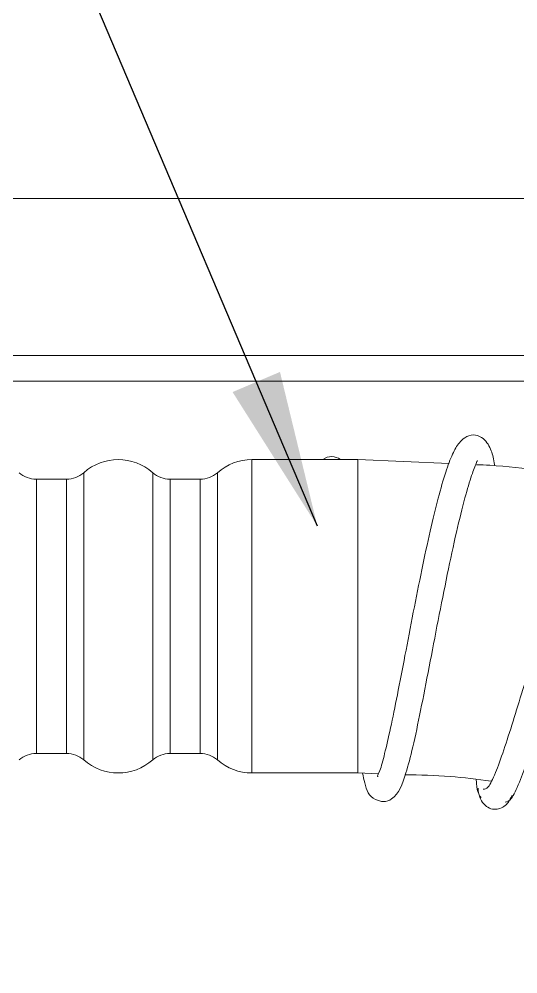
# Model space of a CAD drawing. Extents: x 14808 to 20058, y -13198 to -11680.
# Drawn here: x 15065.74 to 15075.3, y -12984.9 to -12966.62 of the extents above; entities that cross this region are included whole.
import ezdxf

# ---------------------------------------------------------------- set-up
doc = ezdxf.new("R2010")
doc.units = 0
doc.header["$LTSCALE"] = 7
doc.header["$MEASUREMENT"] = 0
doc.layers.get('0').update_dxf_attribs({"color": 2, "linetype": 'CONTINUOUS'})
doc.styles.add('GHS', font='romans', dxfattribs={"bigfont": 'ghs'})
doc.dimstyles.new('STANDARD$7', dxfattribs={"dimtxt": 3.5, "dimasz": 3, "dimexe": 1, "dimexo": 0.0625, "dimgap": 1, "dimtad": 1, "dimdec": 4, "dimzin": 0, "dimdsep": 46, "dimtxsty": 'GHS', "dimcen": 1, "dimclrt": 2, "dimadec": 0, "dimazin": 0, "dimtfac": 1, "dimtdec": 4, "dimtofl": 0, "dimtmove": 0, "dimatfit": 3, "dimfxl": 1, "dimtolj": 1, "dimtzin": 0, "dimarcsym": 0})

# ---------------------------------------------------------------- blocks, each defined once
blk = doc.blocks.new('A$C42703619')
at = {"color": 7, "linetype": 'Continuous', "lineweight": 15}
for p, q in [((84, 43.2223), (102.75, 43.2223)), ((103.5269, 41.4723), (93.25, 41.4723)), ((98.375, 40.7223), (97.3612, 40.7223)), ((99.2492, 40.6847), (98.375, 40.7223)), ((95.5845, 40.5348), (95.2961, 40.5348)), ((96.8652, 40.5348), (96.5767, 40.5348)), ((95.2961, 37.9098), (95.5845, 37.9098)), ((96.5767, 37.9098), (96.8652, 37.9098)), ((97.3612, 37.7223), (98.375, 37.7223)), ((98.375, 37.7223), (98.5766, 37.7149))]:
    blk.add_line(p, q, dxfattribs=at)
at = {"color": 8, "linetype": 'Continuous', "lineweight": 15}
for p, q in [((93.25, 41.719), (102.7238, 41.719)), ((97.3612, 37.7223), (97.3612, 40.7223)), ((98.375, 37.7223), (98.375, 40.7223)), ((95.7499, 40.5973), (95.7499, 37.8473)), ((96.4113, 37.8473), (96.4113, 40.5973)), ((97.0305, 40.5973), (97.0305, 37.8473)), ((95.2961, 40.5348), (95.2961, 37.9098)), ((95.5845, 37.9098), (95.5845, 40.5348)), ((96.5767, 40.5348), (96.5767, 37.9098)), ((96.8652, 37.9098), (96.8652, 40.5348))]:
    blk.add_line(p, q, dxfattribs=at)
at = {"color": 7, "linetype": 'Continuous', "lineweight": 15}
for centre, radius, start, end in [((96.0806, 40.2223), 0.5, 48.59038, 131.40962), ((97.3612, 40.2223), 0.5, 90, 131.40962), ((98.125, 40.612), 0.1395, 52.61373, 126.63501), ((95.2961, 40.7848), 0.25, 228.59038, 270), ((95.5845, 40.7848), 0.25, 270, 311.40962), ((96.5767, 40.7848), 0.25, 228.59038, 270), ((96.8652, 40.7848), 0.25, 270, 311.40962), ((95.2961, 37.6598), 0.25, 90, 131.40962), ((95.5845, 37.6598), 0.25, 48.59038, 90), ((96.0806, 38.2223), 0.5, 228.59038, 311.40962), ((96.5767, 37.6598), 0.25, 90, 131.40962), ((96.8652, 37.6598), 0.25, 48.59038, 90), ((97.3612, 38.2223), 0.5, 228.59038, 270)]:
    blk.add_arc(centre, radius, start, end, dxfattribs=at)
for points, knots in [([(99.6872, 40.6617), (99.6859, 40.6716), (99.6766, 40.741), (99.6532, 40.8209), (99.5887, 40.9338), (99.4769, 40.9683), (99.3997, 40.9375), (99.337, 40.8763), (99.2786, 40.7743), (99.2159, 40.6053), (99.145, 40.3593), (99.0681, 40.0406), (98.9879, 39.6677), (98.9066, 39.2594), (98.8276, 38.8475), (98.7542, 38.4674), (98.6892, 38.1466), (98.6313, 37.8997), (98.5899, 37.7402), (98.557, 37.6861), (98.5706, 37.6894), (98.5717, 37.6897)], [0, 0, 0, 0, 0.008847, 0.061905, 0.11842, 0.148839, 0.185527, 0.217709, 0.268663, 0.329202, 0.395104, 0.462936, 0.53274, 0.604568, 0.677245, 0.74765, 0.815534, 0.880844, 0.942679, 0.99555, 1, 1, 1, 1]), ([(101.0116, 40.459), (101.0119, 40.4897), (101.0127, 40.5852), (100.994, 40.7013), (100.8528, 40.8124), (100.7299, 40.738), (100.6438, 40.6061), (100.569, 40.4373), (100.4757, 40.1923), (100.3591, 39.8458), (100.2127, 39.3781), (100.0724, 38.9085), (99.9531, 38.5097), (99.8598, 38.2042), (99.7704, 37.9274), (99.6896, 37.708), (99.622, 37.5677), (99.5918, 37.5681), (99.577, 37.5682)], [0, 0, 0, 0, 0.028072, 0.087267, 0.140608, 0.202433, 0.258507, 0.311779, 0.373372, 0.443548, 0.52476, 0.621801, 0.676439, 0.734941, 0.797231, 0.863234, 0.93287, 1, 1, 1, 1]), ([(98.4197, 37.7207), (98.4272, 37.6888), (98.4542, 37.5735), (98.4804, 37.4871), (98.6318, 37.4368), (98.7607, 37.4999), (98.822, 37.6594), (98.9052, 37.9707), (98.9762, 38.3111), (99.058, 38.731), (99.1442, 39.1818), (99.2327, 39.6282), (99.3198, 40.0328), (99.4008, 40.3596), (99.4651, 40.5753), (99.5118, 40.692), (99.5181, 40.7074), (99.5209, 40.7141)], [0, 0, 0, 0, 0.032457, 0.117446, 0.144084, 0.179091, 0.293633, 0.364521, 0.443289, 0.522545, 0.601127, 0.679045, 0.756287, 0.830975, 0.897754, 0.956051, 1, 1, 1, 1]), ([(100.6171, 40.5381), (100.2927, 40.5943), (99.9262, 40.6577), (99.5553, 40.6718), (99.5126, 40.6734)], [0, 0, 0, 0, 0.884858, 1, 1, 1, 1]), ([(99.7869, 37.4415), (99.8058, 37.4456), (99.8425, 37.4536), (99.9194, 37.6147), (100.0064, 37.8515), (100.1004, 38.1424), (100.197, 38.4583), (100.3185, 38.8644), (100.4595, 39.3359), (100.605, 39.8007), (100.7207, 40.1394), (100.8026, 40.3594), (100.8718, 40.5013), (100.8713, 40.5165), (100.871, 40.5237)], [0, 0, 0, 0, 0.095359, 0.18523, 0.269672, 0.348744, 0.422505, 0.491001, 0.611907, 0.712631, 0.799548, 0.875644, 0.941346, 1, 1, 1, 1]), ([(98.827, 37.7056), (98.9712, 37.7032), (99.2475, 37.6987), (99.5213, 37.6615), (99.6521, 37.6437)], [0, 0, 0, 0, 0.522086, 1, 1, 1, 1]), ([(99.5097, 37.6603), (99.5106, 37.6466), (99.5181, 37.5317), (99.5382, 37.5086), (99.5558, 37.4882)], [0, 0, 0, 0, 0.119282, 1, 1, 1, 1]), ([(99.527, 37.5758), (99.5305, 37.5466), (99.5373, 37.4888), (99.5799, 37.4232), (99.6338, 37.3817), (99.7113, 37.3672), (99.8011, 37.404), (99.8385, 37.4772), (99.8553, 37.51)], [0, 0, 0, 0, 0.149911, 0.297029, 0.438491, 0.572143, 0.808133, 1, 1, 1, 1])]:
    blk.add_open_spline(points, degree=3, knots=knots, dxfattribs=at)

msp = doc.modelspace()

# ---------------------------------------------------------------- block references
at = {"xscale": 2, "yscale": 2, "zscale": 2}
msp.add_blockref('A$C42703619', (14875.481, -13056.499), dxfattribs=at)

# ---------------------------------------------------------------- leaders
for points in [[(15071.458, -12976.33), (15065.07, -12961.266)], [(15068.457, -13001.81), (15110.281, -12977.184)]]:
    msp.add_leader(points, dimstyle='STANDARD$7', override={"dimtxt": 3, "dimexo": 0.3, "dimgap": 2, "dimtad": 0, "dimdec": 1, "dimzin": 8, "dimcen": 0, "dimclrd": 2, "dimclre": 2, "dimazin": 2, "dimtp": 0.1, "dimtfac": 0.5, "dimtdec": 1, "dimfxl": 2.5, "dimarcsym": 1})

doc.saveas('drawing.dxf')
